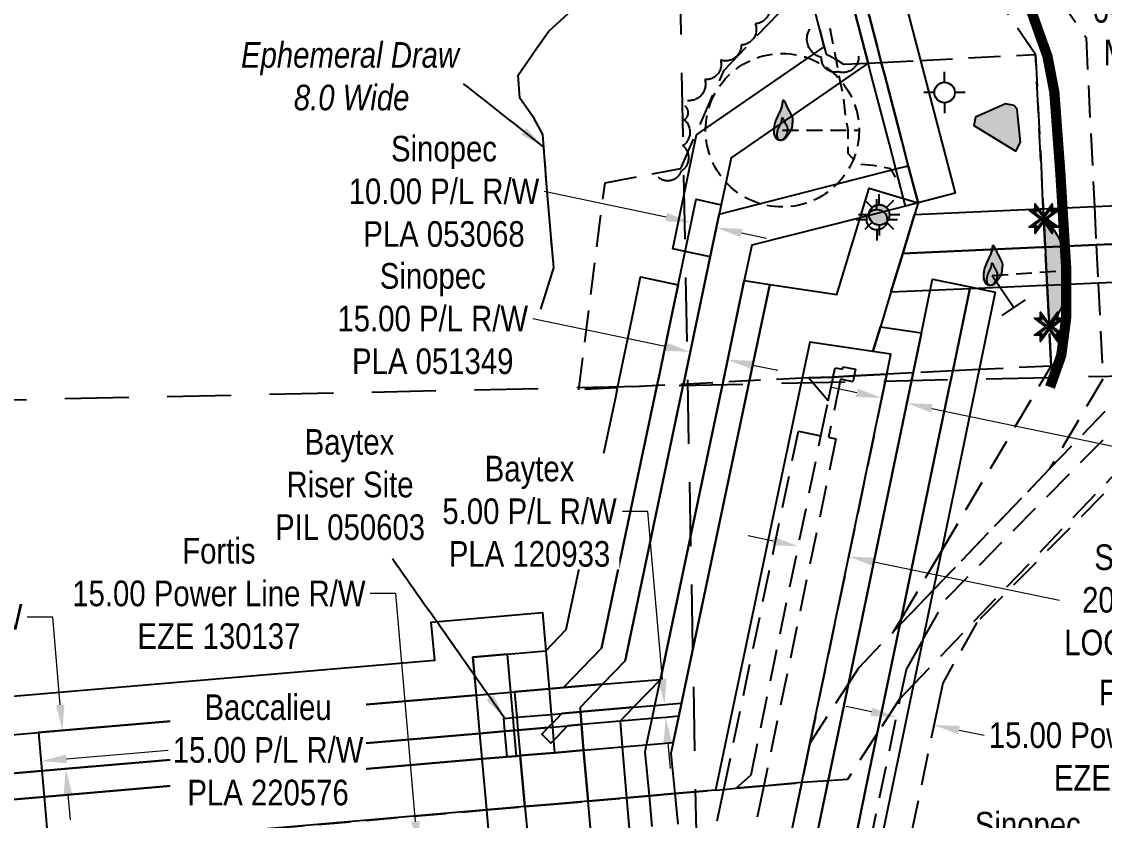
# Model space of a CAD drawing. Extents: x 594582 to 596765, y 5880778 to 5882591.
# Drawn here: x 594852.5 to 595275.6, y 5881910.1 to 5882222.2 of the extents above; entities that cross this region are included whole.
import ezdxf

# ---------------------------------------------------------------- set-up
doc = ezdxf.new("R2010")
doc.units = 0
doc.header["$LTSCALE"] = 5
doc.header["$PDSIZE"] = 5
for name, pattern in [('0', [1, 1, 0]), ('foc-ACCESSROAD', [3.75, 2.5, -1.25]), ('foc-FLOWLINE', [3.75, 2.5, -1.25]), ('foc-LSD', [8, 5, -3]), ('foc-TIELINE', [1.875, 1.25, -0.625]), ('foc-TOPO-ephemeral', [6.25, 3.125, -0.625, 0.625, -0.625, 0.625, -0.625]), ('UG_PIPE', [1.875, 1.25, -0.625])]:
    doc.linetypes.add(name, pattern=pattern)
doc.layers.get('Defpoints').update_dxf_attribs({"color": 9})
for name, color, linetype in [('AS-PIPE-UG', 44, 'UG_PIPE'), ('AS-ROADS', 254, 'Continuous'), ('AS-SYMBOL', 7, 'Continuous'), ('C-AR', 13, 'foc-ACCESSROAD'), ('C-RW', 13, 'Continuous'), ('C-WS', 13, 'foc-ACCESSROAD'), ('C-WS-S', 13, 'Continuous'), ('F-EZE', 190, 'foc-FLOWLINE'), ('F-RW', 190, 'Continuous'), ('F-WS-S', 190, 'Continuous'), ('L-MON', 1, 'Continuous'), ('L-SECTION-LSD', 7, 'foc-LSD'), ('P-BUFFER-PURPLE', 187, 'foc-TIELINE'), ('P-WORKAREA', 113, 'Continuous'), ('P-WORKAREA-H', 111, 'Continuous'), ('T-BUSH', 110, '0'), ('T-CREEK', 160, 'Continuous'), ('T-DRAW', 143, 'foc-TOPO-ephemeral'), ('T-TIE', 201, 'foc-TIELINE'), ('T-WATER', 160, 'Continuous'), ('T-WATER-H', 133, 'Continuous'), ('T-WATER-T', 170, 'Continuous')]:
    doc.layers.add(name, color=color, linetype=linetype)
for name, color, linetype, lineweight in [('C-AR-T', 13, 'Continuous', 9), ('C-RW-T', 13, 'Continuous', 9), ('F-AR-T', 190, 'Continuous', 9), ('F-EZE-T', 190, 'Continuous', 9), ('F-RW-T', 190, 'Continuous', 9)]:
    doc.layers.add(name, color=color, linetype=linetype, lineweight=lineweight)
doc.styles.add('80CG', font='ARIALN.TTF', dxfattribs={"height": 10})
doc.styles.add('80L', font='ARIALN.TTF', dxfattribs={"height": 10})
doc.styles.add('foc-LtypeFont', font='ARIALN.TTF', dxfattribs={"height": 7.35})
doc.linetypes.add('foc-TOPO-flowdirection-NOLINE', pattern='A,0,[">",foc-LtypeFont,S=0.3,R=0,X=0,Y=-0.945],-20,[">",foc-LtypeFont,S=0.3,R=0,X=0,Y=-0.945],0', length=20)
doc.dimstyles.new('Compass 5 000', dxfattribs={"dimscale": 5, "dimtxt": 9, "dimasz": 2, "dimexe": 0.2, "dimexo": 0.0625, "dimgap": 0.5, "dimtad": 0, "dimtih": 1, "dimtoh": 1, "dimzin": 0, "dimdsep": 46, "dimtxsty": '80CG', "dimcen": 0.1, "dimse1": 1, "dimse2": 1, "dimclrd": 256, "dimclrt": 256, "dimaunit": 1, "dimadec": 4, "dimazin": 0, "dimtfac": 0.06, "dimtofl": 0, "dimtmove": 0, "dimatfit": 1, "dimfxl": 0.2, "dimtolj": 1, "dimtzin": 0, "dimlwd": -1, "dimarcsym": 0})

# ---------------------------------------------------------------- blocks, each defined once
blk = doc.blocks.new('GABD')
for p, q in [((0, 0.808), (0, 1.616)), ((-0.808, 0), (-1.616, 0)), ((1.616, 0), (0.808, 0)), ((0, -0.808), (0, -1.616))]:
    blk.add_line(p, q)
blk.add_circle((0, 0), 0.8)
blk = doc.blocks.new('GAS')
h = blk.add_hatch(color=255)
h.dxf.hatch_style = 1
edge = h.paths.add_edge_path()
edge.add_arc((0, 0), 0.9, 0, 360)
for p, q in [((-0.571, 0.571), (-1.142, 1.142)), ((0, 0.808), (0, 1.616)), ((0.571, 0.571), (1.142, 1.142)), ((-0.808, 0), (-1.616, 0)), ((1.616, 0), (0.808, 0)), ((-0.571, -0.571), (-1.142, -1.142)), ((0, -0.808), (0, -1.616)), ((1.142, -1.142), (0.571, -0.571))]:
    blk.add_line(p, q)
blk.add_circle((0, 0), 0.8)
blk = doc.blocks.new('*D451')
at = {"layer": 'Defpoints', "color": 0, "transparency": 16777216}
for p in [(595209.05, 5881947.36), (595190.3, 5881930.86), (595204.98, 5881927.8)]:
    blk.add_point(p, dxfattribs=at)
at = {"layer": 'F-EZE-T', "transparency": 16777216}
for p, q in [((595184.58, 5881952.46), (595174.79, 5881954.49)), ((595218.84, 5881945.33), (595228.63, 5881943.29))]:
    blk.add_line(p, q, dxfattribs=at)
for points in [[(595184.92, 5881954.09), (595184.24, 5881950.82), (595194.37, 5881950.42)], [(595219.18, 5881946.96), (595218.5, 5881943.69), (595209.05, 5881947.36)]]:
    blk.add_solid(points, dxfattribs=at)
at = {"layer": 'F-EZE-T', "transparency": 16777216, "insert": (595287.77, 5881943.29), "char_height": 10, "attachment_point": 5, "style": '80CG'}
blk.add_mtext('\\A1;Fortis\\P15.00 Power Line R/W\\PEZE 060192', dxfattribs=at)
blk = doc.blocks.new('*D452')
at = {"layer": 'Defpoints', "color": 0, "transparency": 16777216}
for p in [(595007.35, 5881899.71), (594981.35, 5881897.46), (594982.65, 5881882.52)]:
    blk.add_point(p, dxfattribs=at)
at = {"layer": 'F-EZE-T', "transparency": 16777216}
for p, q in [((594998.76, 5881998.67), (594988.76, 5881998.67)), ((595006.48, 5881909.68), (594998.76, 5881998.67)), ((595009.51, 5881874.81), (595010.37, 5881864.85))]:
    blk.add_line(p, q, dxfattribs=at)
for points in [[(595008.14, 5881909.82), (595004.82, 5881909.53), (595007.35, 5881899.71)], [(595011.17, 5881874.96), (595007.85, 5881874.67), (595008.65, 5881884.78)]]:
    blk.add_solid(points, dxfattribs=at)
at = {"layer": 'F-EZE-T', "transparency": 16777216, "insert": (594929.62, 5881998.67), "char_height": 10, "attachment_point": 5, "style": '80CG'}
blk.add_mtext('\\A1;Fortis\\P15.00 Power Line R/W\\PEZE 130137', dxfattribs=at)
blk = doc.blocks.new('*D455')
at = {"layer": 'C-AR-T', "transparency": 16777216}
for p, q in [((595146.22, 5882019.19), (595136.43, 5882021.2)), ((595185.61, 5882011.08), (595258.11, 5881996.17))]:
    blk.add_line(p, q, dxfattribs=at)
for points in [[(595146.56, 5882020.82), (595145.89, 5882017.55), (595156.02, 5882017.17)], [(595185.95, 5882012.72), (595185.28, 5882009.45), (595175.82, 5882013.1)]]:
    blk.add_solid(points, dxfattribs=at)
at = {"layer": 'Defpoints', "color": 0, "transparency": 16777216}
for p in [(595162.13, 5882046.89), (595181.93, 5882042.81), (595156.02, 5882017.17)]:
    blk.add_point(p, dxfattribs=at)
at = {"layer": 'C-AR-T', "transparency": 16777216, "insert": (595292.41, 5881996.17), "char_height": 10, "attachment_point": 5, "style": '80CG'}
blk.add_mtext('\\A1;Sinopec\\P20.00 A/R\\PLOC 131813', dxfattribs=at)
blk = doc.blocks.new('*D456')
at = {"layer": 'Defpoints', "color": 0, "transparency": 16777216}
for p in [(594864.39, 5881872.21), (594879.7, 5881869.21), (594864.76, 5881867.91)]:
    blk.add_point(p, dxfattribs=at)
at = {"layer": 'F-AR-T', "transparency": 16777216}
for p, q in [((594889.29, 5881874.37), (594903.56, 5881875.61)), ((594854.43, 5881871.34), (594844.46, 5881870.47))]:
    blk.add_line(p, q, dxfattribs=at)
for points in [[(594854.28, 5881873), (594854.57, 5881869.68), (594864.39, 5881872.21)], [(594889.14, 5881876.03), (594889.43, 5881872.71), (594879.33, 5881873.51)]]:
    blk.add_solid(points, dxfattribs=at)
at = {"layer": 'F-AR-T', "transparency": 16777216, "insert": (594937.85, 5881875.61), "char_height": 10, "attachment_point": 5, "style": '80CG', "bg_fill": 3, "box_fill_scale": 1.1, "bg_fill_color": 256, "bg_fill_true_color": 13158600, "bg_fill_transparency": 0}
blk.add_mtext('\\A1;Baccalieu\\P15.00 A/R\\PLOC 221360', dxfattribs=at)
blk = doc.blocks.new('*D459')
at = {"layer": 'C-RW-T', "transparency": 16777216}
for p, q in [((595167.47, 5881899.78), (595157.68, 5881901.82)), ((595196.84, 5881893.67), (595206.63, 5881891.63))]:
    blk.add_line(p, q, dxfattribs=at)
for points in [[(595167.81, 5881901.42), (595167.13, 5881898.15), (595177.26, 5881897.75)], [(595197.18, 5881895.3), (595196.5, 5881892.04), (595187.05, 5881895.71)]]:
    blk.add_solid(points, dxfattribs=at)
at = {"layer": 'Defpoints', "color": 0, "transparency": 16777216}
for p in [(595177.59, 5881899.33), (595187.05, 5881895.71), (595187.38, 5881897.29)]:
    blk.add_point(p, dxfattribs=at)
at = {"layer": 'C-RW-T', "transparency": 16777216, "insert": (595245.72, 5881891.63), "char_height": 10, "attachment_point": 5, "style": '80CG'}
blk.add_mtext('\\A1;Sinopec\\P10.00 P/L R/W\\PPLA 042162', dxfattribs=at)
blk = doc.blocks.new('*D462')
at = {"layer": 'C-RW-T', "transparency": 16777216}
for p, q in [((595104.02, 5882095.19), (595052.28, 5882106.08)), ((595138.21, 5882087.99), (595148, 5882085.93))]:
    blk.add_line(p, q, dxfattribs=at)
for points in [[(595104.36, 5882096.82), (595103.67, 5882093.56), (595113.8, 5882093.13)], [(595138.55, 5882089.62), (595137.87, 5882086.36), (595128.43, 5882090.05)]]:
    blk.add_solid(points, dxfattribs=at)
at = {"layer": 'Defpoints', "color": 0, "transparency": 16777216}
for p in [(595119.52, 5882120.26), (595134.14, 5882117.18), (595113.8, 5882093.13)]:
    blk.add_point(p, dxfattribs=at)
at = {"layer": 'C-RW-T', "transparency": 16777216, "insert": (595013.19, 5882106.08), "char_height": 10, "attachment_point": 5, "style": '80CG'}
blk.add_mtext('\\A1;Sinopec\\P15.00 P/L R/W\\PPLA 051349', dxfattribs=at)
blk = doc.blocks.new('*D465')
at = {"layer": 'C-RW-T', "transparency": 16777216}
for p, q in [((595104.44, 5882145.77), (595056.67, 5882155.81)), ((595133.8, 5882139.59), (595143.59, 5882137.54))]:
    blk.add_line(p, q, dxfattribs=at)
for points in [[(595104.78, 5882147.4), (595104.09, 5882144.14), (595114.22, 5882143.71)], [(595134.14, 5882141.22), (595133.46, 5882137.96), (595124.01, 5882141.65)]]:
    blk.add_solid(points, dxfattribs=at)
at = {"layer": 'Defpoints', "color": 0, "transparency": 16777216}
for p in [(595114.22, 5882143.71), (595114.22, 5882143.69), (595124.01, 5882141.63)]:
    blk.add_point(p, dxfattribs=at)
at = {"layer": 'C-RW-T', "transparency": 16777216, "insert": (595017.58, 5882155.81), "char_height": 10, "attachment_point": 5, "style": '80CG'}
blk.add_mtext('\\A1;Sinopec\\P10.00 P/L R/W\\PPLA 053068', dxfattribs=at)
blk = doc.blocks.new('*D468')
at = {"layer": 'C-RW-T', "transparency": 16777216}
for p, q in [((594864.71, 5881989.5), (594854.71, 5881989.5)), ((594867.63, 5881955.19), (594864.71, 5881989.5)), ((594870.62, 5881920.22), (594871.47, 5881910.26))]:
    blk.add_line(p, q, dxfattribs=at)
for points in [[(594869.29, 5881955.33), (594865.97, 5881955.05), (594868.48, 5881945.22)], [(594872.28, 5881920.36), (594868.96, 5881920.08), (594869.77, 5881930.19)]]:
    blk.add_solid(points, dxfattribs=at)
at = {"layer": 'Defpoints', "color": 0, "transparency": 16777216}
for p in [(594868.48, 5881945.22), (594879.57, 5881946.17), (594880.86, 5881931.13)]:
    blk.add_point(p, dxfattribs=at)
at = {"layer": 'C-RW-T', "transparency": 16777216, "insert": (594815.62, 5881989.5), "char_height": 10, "attachment_point": 5, "style": '80CG'}
blk.add_mtext('\\A1;Sinopec\\P15.00 P/L R/W\\PPLA 120812', dxfattribs=at)
blk = doc.blocks.new('*D469')
at = {"layer": 'Defpoints', "color": 0, "transparency": 16777216}
for p in [(595083.34, 5881953.53), (595103.78, 5881955.28), (595083.77, 5881948.54)]:
    blk.add_point(p, dxfattribs=at)
at = {"layer": 'F-RW-T', "transparency": 16777216}
for p, q in [((595097.29, 5882030.79), (595087.29, 5882030.79)), ((595102.92, 5881965.24), (595097.29, 5882030.79)), ((595105.06, 5881940.34), (595105.91, 5881930.37))]:
    blk.add_line(p, q, dxfattribs=at)
for points in [[(595104.58, 5881965.39), (595101.26, 5881965.1), (595103.78, 5881955.28)], [(595106.72, 5881940.48), (595103.4, 5881940.19), (595104.2, 5881950.3)]]:
    blk.add_solid(points, dxfattribs=at)
at = {"layer": 'F-RW-T', "transparency": 16777216, "insert": (595051.01, 5882030.79), "char_height": 10, "attachment_point": 5, "style": '80CG', "bg_fill": 3, "box_fill_scale": 1.1, "bg_fill_color": 256, "bg_fill_true_color": 13158600, "bg_fill_transparency": 0}
blk.add_mtext('\\A1;Baytex\\P5.00 P/L R/W\\PPLA 120933', dxfattribs=at)
blk = doc.blocks.new('*D475')
at = {"layer": 'Defpoints', "color": 0, "transparency": 16777216}
for p in [(594845.16, 5881931.92), (594848.63, 5881891.9), (594863.57, 5881893.2)]:
    blk.add_point(p, dxfattribs=at)
at = {"layer": 'F-RW-T', "transparency": 16777216}
for p, q in [((594870.06, 5881934.08), (594909.75, 5881937.53)), ((594835.19, 5881931.05), (594825.23, 5881930.19))]:
    blk.add_line(p, q, dxfattribs=at)
for points in [[(594835.05, 5881932.71), (594835.34, 5881929.39), (594845.16, 5881931.92)], [(594869.91, 5881935.74), (594870.2, 5881932.42), (594860.09, 5881933.22)]]:
    blk.add_solid(points, dxfattribs=at)
at = {"layer": 'F-RW-T', "transparency": 16777216, "insert": (594948.84, 5881937.53), "char_height": 10, "attachment_point": 5, "style": '80CG', "bg_fill": 3, "box_fill_scale": 1.1, "bg_fill_color": 256, "bg_fill_true_color": 13158600, "bg_fill_transparency": 0}
blk.add_mtext('\\A1;Baccalieu\\P15.00 P/L R/W\\PPLA 220576', dxfattribs=at)
blk = doc.blocks.new('*D477')
at = {"layer": 'Defpoints', "color": 0, "transparency": 16777216}
for p in [(595198.44, 5882073.1), (595183.16, 5882048.73), (595192.94, 5882046.7)]:
    blk.add_point(p, dxfattribs=at)
at = {"layer": 'F-RW-T', "transparency": 16777216}
for p, q in [((595178.87, 5882077.17), (595169.08, 5882079.21)), ((595208.23, 5882071.06), (595308.03, 5882050.28))]:
    blk.add_line(p, q, dxfattribs=at)
for points in [[(595179.21, 5882078.8), (595178.53, 5882075.54), (595188.66, 5882075.13)], [(595208.57, 5882072.69), (595207.89, 5882069.43), (595198.44, 5882073.1)]]:
    blk.add_solid(points, dxfattribs=at)
at = {"layer": 'F-RW-T', "transparency": 16777216, "insert": (595347.12, 5882050.28), "char_height": 10, "attachment_point": 5, "style": '80CG'}
blk.add_mtext('\\A1;Obsidian\\P10.00 P/L R/W\\PPlan 972 1479\\PPLA 960977', dxfattribs=at)
blk = doc.blocks.new('*U481')
at = {"color": 72}
blk.add_line((-0.912, -0.616), (0.912, 0.616), dxfattribs=at)
at = {"layer": 'AS-SYMBOL', "color": 72, "flags": 128}
blk.add_lwpolyline([(-1.696, 2.511), (0, 0)], dxfattribs=at)
blk = doc.blocks.new('FLARE')
h = blk.add_hatch(color=255)
h.dxf.hatch_style = 1
h.paths.add_polyline_path([(0.163, 2.409, 0.114147), (0.125, 2.434), (0.109, 2.439, 0.261551), (0.012, 2.423), (0, 2.413, 0.131268), (-0.031, 2.371), (-0.04, 2.346, 0.041497), (-0.045, 2.33), (-0.053, 2.292, 0.015174), (-0.054, 2.286), (-0.061, 2.237, 0.004376), (-0.061, 2.236), (-0.068, 2.178), (-0.077, 2.114), (-0.087, 2.047), (-0.101, 1.977), (-0.118, 1.906), (-0.14, 1.833), (-0.165, 1.759), (-0.193, 1.684), (-0.223, 1.609), (-0.256, 1.534), (-0.289, 1.46), (-0.324, 1.388), (-0.358, 1.317), (-0.393, 1.247, 0.000505), (-0.393, 1.247), (-0.428, 1.176, 0.002398), (-0.428, 1.175), (-0.463, 1.104, 0.004177), (-0.464, 1.102), (-0.497, 1.029, 0.005735), (-0.498, 1.027), (-0.531, 0.951, 0.006994), (-0.532, 0.948), (-0.564, 0.869, 0.00791), (-0.565, 0.866), (-0.596, 0.781, 0.008323), (-0.597, 0.778), (-0.627, 0.688, 0.008095), (-0.628, 0.684), (-0.656, 0.59, 0.008067), (-0.656, 0.587), (-0.682, 0.489, 0.008387), (-0.682, 0.486), (-0.704, 0.386, 0.009056), (-0.705, 0.383), (-0.723, 0.283, 0.010123), (-0.724, 0.279), (-0.738, 0.181, 0.011689), (-0.739, 0.176), (-0.748, 0.081, 0.013925), (-0.748, 0.075), (-0.752, -0.017, 0.016488), (-0.752, -0.023), (-0.749, -0.11, 0.017255), (-0.749, -0.117), (-0.741, -0.198, 0.01735), (-0.74, -0.205), (-0.728, -0.28, 0.017311), (-0.726, -0.287), (-0.71, -0.357, 0.01715), (-0.708, -0.364), (-0.687, -0.429, 0.016886), (-0.685, -0.435), (-0.662, -0.495, 0.016546), (-0.659, -0.501), (-0.634, -0.556, 0.016164), (-0.631, -0.562), (-0.604, -0.611, 0.016329), (-0.6, -0.617), (-0.572, -0.661, 0.018828), (-0.568, -0.667), (-0.538, -0.707, 0.022087), (-0.533, -0.714), (-0.502, -0.748, 0.025345), (-0.495, -0.755), (-0.463, -0.785, 0.028234), (-0.454, -0.792), (-0.42, -0.817, 0.030298), (-0.409, -0.823), (-0.373, -0.843, 0.031129), (-0.362, -0.848), (-0.324, -0.864, 0.030544), (-0.312, -0.867), (-0.272, -0.878, 0.028465), (-0.26, -0.88), (-0.217, -0.887, 0.025311), (-0.207, -0.888), (-0.162, -0.89, 0.02283), (-0.153, -0.89), (-0.107, -0.887, 0.021226), (-0.099, -0.887), (-0.052, -0.88, 0.020401), (-0.044, -0.879), (0.002, -0.869, 0.020299), (0.01, -0.867), (0.055, -0.853, 0.020911), (0.063, -0.85), (0.106, -0.833, 0.022277), (0.114, -0.83), (0.154, -0.809, 0.023712), (0.163, -0.804), (0.2, -0.781, 0.022408), (0.207, -0.776), (0.242, -0.749, 0.01993), (0.248, -0.744), (0.28, -0.716, 0.017146), (0.285, -0.711), (0.314, -0.68, 0.014211), (0.318, -0.676), (0.345, -0.645, 0.011221), (0.348, -0.641), (0.374, -0.609, 0.008212), (0.376, -0.606), (0.4, -0.573, 0.005172), (0.402, -0.571), (0.425, -0.538, 0.002523), (0.425, -0.537), (0.448, -0.505, 0.001671), (0.448, -0.504), (0.47, -0.472, 0.001229), (0.471, -0.472), (0.492, -0.439, 0.00075), (0.493, -0.439), (0.514, -0.406, 0.00026), (0.515, -0.406), (0.537, -0.373), (0.56, -0.339), (0.583, -0.304), (0.608, -0.267), (0.634, -0.229, 0.001311), (0.634, -0.228), (0.661, -0.188, 0.003726), (0.662, -0.187), (0.689, -0.145, 0.006065), (0.691, -0.143), (0.717, -0.101, 0.008452), (0.719, -0.098), (0.744, -0.054, 0.010991), (0.746, -0.05), (0.77, -0.005, 0.013767), (0.772, 0), (0.793, 0.046, 0.016839), (0.795, 0.053), (0.813, 0.099, 0.019104), (0.815, 0.107), (0.829, 0.154, 0.016987), (0.83, 0.161), (0.841, 0.209, 0.013636), (0.842, 0.214), (0.849, 0.263, 0.010244), (0.85, 0.267), (0.855, 0.315, 0.006846), (0.856, 0.317), (0.86, 0.365, 0.003419), (0.86, 0.367), (0.863, 0.414), (0.867, 0.46), (0.871, 0.503), (0.876, 0.545), (0.881, 0.586), (0.887, 0.628, 0.001278), (0.887, 0.629), (0.893, 0.67, 0.004735), (0.893, 0.672), (0.898, 0.712, 0.008354), (0.899, 0.715), (0.902, 0.755, 0.012059), (0.902, 0.76), (0.904, 0.8, 0.015712), (0.904, 0.806), (0.903, 0.846, 0.018457), (0.903, 0.853), (0.899, 0.893, 0.018102), (0.898, 0.9), (0.891, 0.94, 0.016533), (0.89, 0.946), (0.88, 0.987, 0.014576), (0.878, 0.992), (0.866, 1.034, 0.012435), (0.864, 1.038), (0.849, 1.081, 0.010283), (0.847, 1.085), (0.829, 1.13, 0.00824), (0.828, 1.133), (0.807, 1.18, 0.00638), (0.806, 1.182), (0.782, 1.232, 0.004735), (0.781, 1.234), (0.755, 1.286, 0.003388), (0.755, 1.287), (0.727, 1.341, 0.002345), (0.726, 1.342), (0.697, 1.398, 0.001492), (0.696, 1.399), (0.666, 1.455, 0.000746), (0.666, 1.456), (0.635, 1.513), (0.604, 1.569), (0.575, 1.625), (0.546, 1.678), (0.52, 1.729), (0.495, 1.779), (0.471, 1.827), (0.448, 1.875), (0.425, 1.923), (0.401, 1.973), (0.377, 2.023), (0.353, 2.076, 0.000332), (0.353, 2.076), (0.327, 2.132, 0.001849), (0.326, 2.132), (0.3, 2.188, 0.0038), (0.299, 2.189), (0.273, 2.242, 0.006473), (0.272, 2.244), (0.246, 2.293, 0.010865), (0.244, 2.297), (0.22, 2.338, 0.019524), (0.215, 2.345), (0.193, 2.377, 0.041077), (0.183, 2.389)])
at = {"color": 48, "flags": 128}
for points in [[(0.109, -0.72), (0.069, -0.74), (0.026, -0.758), (-0.019, -0.771), (-0.065, -0.781), (-0.112, -0.788), (-0.158, -0.79), (-0.203, -0.788), (-0.246, -0.782), (-0.287, -0.771), (-0.325, -0.755), (-0.361, -0.735), (-0.395, -0.711), (-0.428, -0.681), (-0.458, -0.647), (-0.488, -0.608), (-0.516, -0.563), (-0.543, -0.514), (-0.569, -0.459), (-0.592, -0.399), (-0.612, -0.334), (-0.629, -0.264), (-0.642, -0.188), (-0.649, -0.107), (-0.652, -0.021), (-0.648, 0.071), (-0.639, 0.167), (-0.625, 0.265), (-0.607, 0.365), (-0.585, 0.464), (-0.56, 0.562), (-0.532, 0.656), (-0.502, 0.747), (-0.472, 0.831), (-0.439, 0.911), (-0.406, 0.987), (-0.373, 1.06), (-0.338, 1.132), (-0.304, 1.202), (-0.269, 1.273), (-0.233, 1.345), (-0.198, 1.418), (-0.164, 1.494), (-0.131, 1.57), (-0.1, 1.648), (-0.071, 1.725), (-0.045, 1.803), (-0.022, 1.88), (-0.003, 1.955), (0.011, 2.029), (0.022, 2.1), (0.031, 2.165), (0.038, 2.223), (0.045, 2.272), (0.053, 2.31), (0.063, 2.335), (0.075, 2.345), (0.091, 2.339), (0.111, 2.319), (0.133, 2.287), (0.158, 2.246), (0.183, 2.197), (0.21, 2.144), (0.236, 2.089), (0.262, 2.034), (0.287, 1.981), (0.311, 1.93), (0.334, 1.88), (0.358, 1.832), (0.381, 1.783), (0.406, 1.734), (0.431, 1.684), (0.458, 1.632), (0.486, 1.578), (0.516, 1.522), (0.547, 1.465), (0.578, 1.408), (0.608, 1.351), (0.638, 1.295), (0.666, 1.241), (0.692, 1.189), (0.715, 1.139), (0.736, 1.092), (0.755, 1.048), (0.77, 1.005), (0.783, 0.963), (0.792, 0.923), (0.799, 0.883), (0.803, 0.843), (0.804, 0.804), (0.803, 0.764), (0.799, 0.724), (0.794, 0.684), (0.788, 0.642), (0.782, 0.6), (0.776, 0.557), (0.771, 0.513), (0.767, 0.468), (0.764, 0.421), (0.76, 0.374), (0.756, 0.326), (0.75, 0.278), (0.743, 0.23), (0.733, 0.182), (0.719, 0.134), (0.702, 0.087), (0.681, 0.041), (0.658, -0.004), (0.632, -0.048), (0.606, -0.091), (0.579, -0.132), (0.552, -0.172), (0.525, -0.211), (0.5, -0.248), (0.477, -0.283), (0.454, -0.317), (0.431, -0.351), (0.409, -0.383), (0.388, -0.416), (0.366, -0.448), (0.343, -0.481), (0.32, -0.514), (0.296, -0.547), (0.27, -0.579), (0.242, -0.611), (0.213, -0.641), (0.181, -0.67), (0.147, -0.696)], [(0.018, -0.749), (-0.005, -0.76), (-0.029, -0.77), (-0.054, -0.778), (-0.08, -0.783), (-0.106, -0.787), (-0.132, -0.788), (-0.157, -0.787), (-0.181, -0.783), (-0.204, -0.777), (-0.225, -0.769), (-0.246, -0.758), (-0.265, -0.744), (-0.283, -0.727), (-0.3, -0.708), (-0.317, -0.686), (-0.332, -0.661), (-0.348, -0.633), (-0.362, -0.603), (-0.375, -0.569), (-0.386, -0.533), (-0.396, -0.493), (-0.403, -0.451), (-0.407, -0.406), (-0.408, -0.357), (-0.406, -0.306), (-0.401, -0.252), (-0.394, -0.197), (-0.383, -0.142), (-0.371, -0.086), (-0.357, -0.031), (-0.341, 0.022), (-0.325, 0.072), (-0.308, 0.12), (-0.29, 0.165), (-0.271, 0.207), (-0.252, 0.248), (-0.233, 0.288), (-0.213, 0.328), (-0.194, 0.367), (-0.174, 0.407), (-0.155, 0.449), (-0.135, 0.491), (-0.117, 0.534), (-0.099, 0.577), (-0.083, 0.62), (-0.068, 0.664), (-0.056, 0.707), (-0.045, 0.749), (-0.037, 0.791), (-0.031, 0.83), (-0.026, 0.867), (-0.022, 0.899), (-0.018, 0.927), (-0.014, 0.948), (-0.008, 0.962), (-0.001, 0.968), (0.008, 0.964), (0.019, 0.953), (0.031, 0.935), (0.045, 0.912), (0.059, 0.885), (0.074, 0.855), (0.089, 0.824), (0.103, 0.793), (0.117, 0.764), (0.131, 0.735), (0.144, 0.707), (0.157, 0.68), (0.17, 0.653), (0.184, 0.625), (0.198, 0.597), (0.213, 0.568), (0.229, 0.538), (0.246, 0.507), (0.263, 0.475), (0.28, 0.443), (0.297, 0.411), (0.314, 0.38), (0.329, 0.349), (0.344, 0.32), (0.357, 0.292), (0.369, 0.266), (0.379, 0.241), (0.388, 0.217), (0.395, 0.194), (0.4, 0.171), (0.404, 0.149), (0.406, 0.126), (0.407, 0.104), (0.406, 0.082), (0.404, 0.06), (0.401, 0.037), (0.398, 0.014), (0.395, -0.009), (0.391, -0.034), (0.388, -0.058), (0.386, -0.084), (0.384, -0.11), (0.382, -0.136), (0.38, -0.163), (0.377, -0.19), (0.373, -0.217), (0.367, -0.244), (0.359, -0.271), (0.349, -0.297), (0.338, -0.323), (0.325, -0.348), (0.311, -0.373), (0.296, -0.397), (0.281, -0.42), (0.265, -0.442), (0.251, -0.464), (0.237, -0.484), (0.223, -0.504), (0.211, -0.523), (0.198, -0.542), (0.186, -0.56), (0.174, -0.579), (0.161, -0.597), (0.149, -0.615), (0.136, -0.633), (0.122, -0.652), (0.108, -0.67), (0.092, -0.688), (0.076, -0.705), (0.058, -0.721), (0.039, -0.736)]]:
    blk.add_lwpolyline(points, close=True, dxfattribs=at)
blk = doc.blocks.new('TEMP')
h = blk.add_hatch(color=255)
h.dxf.hatch_style = 1
h.paths.add_polyline_path([(0, 0.251), (-0.666, 1.152), (-0.666, 0.666), (-1.152, 0.666), (-0.251, 0), (-1.152, -0.666), (-0.666, -0.666), (-0.666, -1.152), (0, -0.251), (0.666, -1.152), (0.666, -0.666), (1.152, -0.666), (0.251, 0), (1.152, 0.666), (0.666, 0.666), (0.666, 1.152)])
h.paths.add_polyline_path([(0.566, 0.849), (0.566, 0.566), (0.849, 0.566), (0.083, 0), (0.849, -0.566), (0.566, -0.566), (0.566, -0.849), (0, -0.083), (-0.566, -0.849), (-0.566, -0.566), (-0.849, -0.566), (-0.083, 0), (-0.849, 0.566), (-0.566, 0.566), (-0.566, 0.849), (0, 0.083)], flags=16)
h = blk.add_hatch(color=1)
h.dxf.hatch_style = 1
h.paths.add_polyline_path([(0, 0.083), (-0.566, 0.849), (-0.566, 0.566), (-0.849, 0.566), (-0.083, 0), (-0.849, -0.566), (-0.566, -0.566), (-0.566, -0.849), (0, -0.083), (0.566, -0.849), (0.566, -0.566), (0.849, -0.566), (0.083, 0), (0.849, 0.566), (0.566, 0.566), (0.566, 0.849)])
at = {"color": 1}
for p, q in [((-0.083, 0), (0.083, 0)), ((0, 0.083), (0, -0.083))]:
    blk.add_line(p, q, dxfattribs=at)
at = {"color": 255, "flags": 128}
blk.add_lwpolyline([(-0.251, 0), (-1.152, 0.666), (-0.666, 0.666), (-0.666, 1.152), (0, 0.251), (0.666, 1.152), (0.666, 0.666), (1.152, 0.666), (0.251, 0), (1.152, -0.666), (0.666, -0.666), (0.666, -1.152), (0, -0.251), (-0.666, -1.152), (-0.666, -0.666), (-1.152, -0.666)], close=True, dxfattribs=at)
at = {"color": 1, "flags": 128}
blk.add_lwpolyline([(-0.083, 0), (-0.849, 0.566), (-0.566, 0.566), (-0.566, 0.849), (0, 0.083), (0.566, 0.849), (0.566, 0.566), (0.849, 0.566), (0.083, 0), (0.849, -0.566), (0.566, -0.566), (0.566, -0.849), (0, -0.083), (-0.566, -0.849), (-0.566, -0.566), (-0.849, -0.566)], close=True, dxfattribs=at)

msp = doc.modelspace()

# ---------------------------------------------------------------- hatches: boundary and pattern name
at = {"layer": 'P-WORKAREA-H'}
h = msp.add_hatch(color=256, dxfattribs=at)
h.dxf.hatch_style = 1
edge = h.paths.add_edge_path()
edge.add_line((595251.953, 5882145.174), (595254.053, 5882102.947))
edge.add_arc((595231.761, 5882123.004), 29.987, 318.01956, 407.67329)
at = {"layer": 'T-WATER-H'}
h = msp.add_hatch(color=256, dxfattribs=at)
h.dxf.hatch_style = 1
h.paths.add_polyline_path([(595240.371, 5882189.379), (595237.007, 5882190.031), (595225.294, 5882184.83), (595224.6, 5882181.592), (595241.021, 5882171.542), (595242.889, 5882175.05), (595241.609, 5882187.821)])

# ---------------------------------------------------------------- linework, layer by layer
at = {"layer": 'AS-PIPE-UG', "flags": 128}
msp.add_lwpolyline([(595194.002, 5882161.422), (595192.188, 5882164.721), (595185.301, 5882165.985), (595179.416, 5882166.376), (595175.526, 5882170.718), (595175.483, 5882179.898), (595174.621, 5882184.892), (595173.747, 5882192.783), (595172.414, 5882198.959), (595170.494, 5882209.475), (595168.363, 5882220.06)], dxfattribs=at)
at = {"layer": 'AS-ROADS', "const_width": 3.998, "flags": 128}
msp.add_lwpolyline([(595237.916, 5882240.663), (595247.318, 5882225.687), (595253.423, 5882208.525), (595256.091, 5882194.603), (595258.465, 5882162.556), (595260.733, 5882125.531), (595260.729, 5882106.59), (595258.797, 5882091.783), (595254.401, 5882079.388)], dxfattribs=at)
at = {"layer": 'C-AR'}
for points in [[(595610.906, 5882351.593), (595571.009, 5882325.079), (595549.943, 5882311.083), (595512.188, 5882286.002), (595505.177, 5882281.343), (595201.098, 5881963.154), (595195.884, 5881957.699), (595195.466, 5881957.261), (595186.895, 5881944.026), (595175.266, 5881926.072), (595167.662, 5881925.443), (595157.352, 5881924.797), (595160.551, 5881940.161), (595175.598, 5881963.394), (595179.686, 5881969.706), (595193.384, 5881983.976), (595195.72, 5881986.41), (595208.772, 5882000.006), (595254.248, 5882047.382), (595326.098, 5882122.236), (595492.206, 5882296.73), (595511.729, 5882309.712), (595610.449, 5882375.257)], [(595193.596, 5882325.035), (595268.458, 5882215.948), (595271.743, 5882149.894), (595272.487, 5882134.924), (595273.232, 5882119.935), (595275.092, 5882082.528), (595254.248, 5882047.382), (595208.772, 5882000.006), (595195.72, 5881986.41), (595193.384, 5881983.976), (595196.203, 5881988.729), (595211.952, 5882015.281), (595254.818, 5882087.551), (595253.251, 5882119.066), (595252.506, 5882134.054), (595251.762, 5882149.024), (595248.763, 5882209.334), (595176.019, 5882315.351)], [(594875.071, 5881900.346), (595034.228, 5881914.134), (595049.172, 5881915.429), (595058.936, 5881916.274), (595073.876, 5881917.569), (595088.893, 5881918.87), (595097.826, 5881919.644), (595107.789, 5881920.508), (595123.674, 5881921.885), (595126.933, 5881922.167), (595131.752, 5881922.584), (595142.529, 5881923.517), (595157.352, 5881924.797), (595153.063, 5881904.204)]]:
    msp.add_lwpolyline(points, dxfattribs=at)
msp.add_lwpolyline([(595142.529, 5881923.517), (595131.752, 5881922.584), (595137.632, 5881927.808), (595164.902, 5882060.361), (595167.759, 5882074.04), (595160.043, 5882083.055), (595169.668, 5882083.308), (595177.872, 5882083.728), (595190.604, 5882084.457), (595189.464, 5882078.984), (595160.551, 5881940.161), (595157.352, 5881924.797), (595142.529, 5881923.517)], close=True, dxfattribs=at)
at = {"layer": 'C-RW'}
for points in [[(594899.422, 5882577.744), (594921.603, 5882537.689), (594964.52, 5882485.729), (594971.352, 5882479.293), (595011.194, 5882441.801), (595126.221, 5882363.003), (595152.728, 5882323.248), (595183.357, 5882205.981), (595129.739, 5882168.954), (595125.882, 5882150.555), (595125.138, 5882147.01), (595121.632, 5882130.303), (595111.84, 5882132.383), (595106.955, 5882133.421), (595116.283, 5882177.904), (595166.198, 5882212.315), (595159.709, 5882237.154), (595138.845, 5882317.018), (595115.345, 5882352.262), (595001.754, 5882430.076), (594953.55, 5882475.446), (594950.732, 5882478.851), (594909.148, 5882529.203), (594882.469, 5882577.38)], [(594916.359, 5882578.108), (594934.047, 5882546.165), (594975.906, 5882495.487), (594992.667, 5882479.75), (595020.626, 5882453.516), (595137.09, 5882373.735), (595175.116, 5882316.704), (595203.783, 5882207.034), (595217.331, 5882155.115), (595202.811, 5882151.323), (595199.017, 5882165.843), (595196.466, 5882175.607), (595189.793, 5882201.151), (595188.473, 5882206.212), (595186.798, 5882212.616), (595157.353, 5882325.325), (595129.845, 5882366.58), (595014.338, 5882445.705), (594978.483, 5882479.445), (594968.175, 5882489.154), (594925.752, 5882540.515), (594905.07, 5882577.865)], [(595610.242, 5882385.931), (595511.522, 5882320.384), (595486.426, 5882303.72), (595328.046, 5882137.343), (595272.487, 5882134.924), (595252.506, 5882134.054), (595251.231, 5882133.999), (595196.84, 5882131.609), (595201.449, 5882146.825), (595250.485, 5882148.968), (595251.762, 5882149.024), (595271.743, 5882149.894), (595321.357, 5882152.054), (595476.731, 5882315.275), (595511.178, 5882338.144), (595609.899, 5882403.692)], [(595610.449, 5882375.257), (595511.729, 5882309.712), (595492.206, 5882296.73), (595326.098, 5882122.236), (595325.423, 5882122.206), (595273.232, 5882119.935), (595253.251, 5882119.066), (595251.979, 5882119.01), (595226.195, 5882117.888), (595223.041, 5882117.75), (595207.6, 5882117.078), (595192.239, 5882116.409), (595196.84, 5882131.609), (595251.231, 5882133.999), (595252.506, 5882134.054), (595272.487, 5882134.924), (595328.046, 5882137.343), (595486.426, 5882303.72), (595511.522, 5882320.384), (595610.242, 5882385.931)], [(595157.353, 5882325.325), (595186.798, 5882212.616), (595188.476, 5882206.207), (595189.793, 5882201.151), (595196.467, 5882175.607), (595199.017, 5882165.843), (595202.811, 5882151.323), (595197.967, 5882150.089), (595197.2, 5882153.021), (595194.173, 5882164.609), (595191.623, 5882174.367), (595184.644, 5882200.886), (595183.355, 5882205.942), (595152.728, 5882323.248)], [(595074.911, 5881905.578), (595073.876, 5881917.569), (595072.157, 5881937.487), (595071.295, 5881947.474), (595070.983, 5881952.466), (595070.872, 5881954.242), (595079.527, 5881963.243), (595088.351, 5881972.419), (595109.658, 5882073.485), (595111.084, 5882080.179), (595111.416, 5882081.752), (595121.629, 5882130.306), (595125.138, 5882147.01), (595129.673, 5882148.166), (595194.173, 5882164.609), (595199.017, 5882165.843), (595202.811, 5882151.323), (595197.967, 5882150.089), (595180.181, 5882145.56), (595137.848, 5882134.78), (595134.938, 5882121.001), (595131.775, 5882105.986), (595126.49, 5882080.87), (595121.711, 5882058.155), (595102.167, 5881965.163), (595091.69, 5881954.243), (595086.42, 5881948.772), (595087.164, 5881938.787), (595088.893, 5881918.87), (595089.957, 5881906.885)], [(595035.367, 5881902.161), (595034.278, 5881914.145), (595032.482, 5881934.053), (595031.572, 5881944.068), (595030.22, 5881959.021), (595028.882, 5881973.778), (595042.405, 5881974.968), (595057.34, 5881976.283), (595065.301, 5881984.59), (595084.861, 5882076.073), (595085.394, 5882079.03), (595091.57, 5882108.922), (595094.328, 5882122.425), (595109.083, 5882119.274), (595106.254, 5882105.819), (595101.602, 5882083.801), (595100.748, 5882079.722), (595079.099, 5881977.298), (595064.34, 5881961.94), (595058.629, 5881961.45), (595045.134, 5881960.292), (595046.034, 5881950.327), (595046.457, 5881945.345), (595047.392, 5881935.343), (595049.185, 5881915.432), (595050.278, 5881903.446)], [(595163.427, 5881904.941), (595167.662, 5881925.443), (595175.598, 5881963.394), (595200.905, 5882084.937), (595204.156, 5882100.54), (595207.6, 5882117.078), (595208.533, 5882121.557), (595223.199, 5882118.51), (595223.041, 5882117.75), (595216.356, 5882085.642), (595215.267, 5882080.335), (595209.969, 5882054.838), (595196.203, 5881988.729), (595195.72, 5881986.41), (595186.895, 5881944.026), (595183.259, 5881926.563), (595178.987, 5881906.047)], [(595178.987, 5881906.047), (595183.259, 5881926.563), (595186.895, 5881944.026), (595195.72, 5881986.41), (595196.203, 5881988.729), (595209.969, 5882054.838), (595215.267, 5882080.335), (595216.356, 5882085.642), (595223.041, 5882117.75), (595223.199, 5882118.51), (595226.195, 5882117.888), (595232.994, 5882116.475), (595226.688, 5882086.194), (595219.765, 5882052.801), (595211.952, 5882015.281), (595208.772, 5882000.006), (595204.724, 5881980.569), (595201.098, 5881963.154), (595180.594, 5881864.688)], [(594844.183, 5881943.131), (594856.211, 5881944.177), (594859.119, 5881944.424), (594871.151, 5881945.452), (595030.212, 5881959.018), (595043.69, 5881960.168), (595045.123, 5881960.291), (595058.629, 5881961.45), (595064.293, 5881961.936), (595079.527, 5881963.243), (595102.167, 5881965.163), (595091.69, 5881954.243), (595072.089, 5881952.561), (595070.983, 5881952.466), (595063.605, 5881951.833), (595061.226, 5881949.363), (595059.807, 5881947.891), (595058.332, 5881946.361), (595046.434, 5881945.34), (595044.989, 5881945.216), (595041.353, 5881944.904), (595031.549, 5881944.063), (594872.458, 5881930.411), (594860.426, 5881929.378), (594857.519, 5881929.13), (594845.489, 5881928.097)]]:
    msp.add_lwpolyline(points, dxfattribs=at)
msp.add_lwpolyline([(595079.527, 5881963.243), (595064.34, 5881961.94), (595079.099, 5881977.298), (595100.746, 5882079.723), (595101.602, 5882083.801), (595106.254, 5882105.819), (595109.083, 5882119.274), (595111.84, 5882132.384), (595116.144, 5882152.851), (595125.882, 5882150.555), (595125.138, 5882147.01), (595121.631, 5882130.304), (595111.409, 5882081.753), (595111.079, 5882080.182), (595109.658, 5882073.485), (595088.351, 5881972.42), (595079.527, 5881963.243)], close=True, dxfattribs=at)
at = {"layer": 'C-WS'}
msp.add_lwpolyline([(595171.512, 5882207.034), (595173.65, 5882205.569), (595183.35, 5882205.998), (595188.474, 5882206.241), (595203.8, 5882207.045), (595246.121, 5882209.197), (595248.763, 5882209.334), (595251.762, 5882149.024), (595252.506, 5882134.054), (595253.251, 5882119.066), (595254.818, 5882087.551), (595226.687, 5882086.229), (595216.355, 5882085.696), (595200.904, 5882084.982), (595190.604, 5882084.457), (595177.872, 5882083.728), (595169.668, 5882083.308), (595160.043, 5882083.055), (595070.332, 5882078.356), (595080.522, 5882159.228), (595110.083, 5882164.793), (595127.001, 5882203.233), (595159.709, 5882237.154), (595166.198, 5882212.315), (595166.941, 5882209.47), (595168.117, 5882208.925), (595169.272, 5882208.337), (595170.404, 5882207.706), (595171.512, 5882207.034)], close=True, dxfattribs=at)
at = {"layer": 'F-EZE'}
for points in [[(595512.347, 5882277.8), (595225.758, 5881987.374), (595212.455, 5881963.735), (595210.507, 5881954.375), (595191.373, 5881862.443), (595180.594, 5881864.688), (595176.695, 5881865.499), (595178.12, 5881872.35), (595172.225, 5881873.578), (595157.533, 5881876.635), (595147.747, 5881878.672), (595133.798, 5881881.574), (595135.835, 5881891.36), (595149.784, 5881888.457), (595159.571, 5881886.42), (595174.262, 5881883.363), (595180.157, 5881882.135), (595195.884, 5881957.699), (595198.249, 5881969.064), (595204.724, 5881980.569), (595213.675, 5881996.475), (595502.609, 5882289.417)], [(595124.374, 5881909.874), (595126.933, 5881922.167), (595156.085, 5882062.2), (595164.892, 5882060.367), (595167.743, 5882074.058), (595169.621, 5882083.081), (595169.716, 5882083.539), (595170.427, 5882086.953), (595173.364, 5882086.343), (595173.567, 5882087.321), (595178.41, 5882086.313), (595177.918, 5882083.948), (595177.827, 5882083.511), (595177.391, 5882081.42), (595172.55, 5882082.429), (595167.831, 5882059.754), (595170.763, 5882059.143), (595142.529, 5881923.516), (595135.835, 5881891.36)]]:
    msp.add_lwpolyline(points, dxfattribs=at)
at = {"layer": 'F-RW'}
for points in [[(594846.373, 5881917.926), (594861.309, 5881919.22), (595032.455, 5881934.048), (595042.238, 5881934.895), (595045.858, 5881935.209), (595047.386, 5881935.342), (595057.219, 5881936.193), (595060.796, 5881936.503), (595062.19, 5881936.624), (595072.157, 5881937.487), (595087.164, 5881938.787), (595096.755, 5881939.618), (595107.169, 5881940.521), (595109.32, 5881950.737), (595110.396, 5881955.848), (595136.829, 5882081.387), (595144.856, 5882119.505), (595171.096, 5882115.556), (595180.181, 5882145.56), (595183.679, 5882157.114), (595197.2, 5882153.021), (595202.811, 5882151.323), (595201.449, 5882146.825), (595196.84, 5882131.609), (595192.239, 5882116.409), (595188.146, 5882102.889), (595185.217, 5882093.217), (595160.532, 5882096.93), (595157.573, 5882082.879), (595123.674, 5881921.885), (595107.789, 5881920.508), (595097.826, 5881919.644), (595088.893, 5881918.87), (595073.876, 5881917.569), (595058.936, 5881916.274), (595049.172, 5881915.429), (595034.228, 5881914.134), (594875.071, 5881900.346)], [(595098.981, 5881907.669), (595097.827, 5881919.644), (595096.17, 5881936.841), (595096.755, 5881939.618), (595098.908, 5881949.843), (595099.984, 5881954.955), (595102.15, 5881965.174), (595121.712, 5882058.153), (595126.493, 5882080.868), (595131.779, 5882105.983), (595134.942, 5882120.999), (595144.856, 5882119.505), (595136.83, 5882081.386), (595110.396, 5881955.848), (595109.32, 5881950.737), (595107.169, 5881940.521), (595106.246, 5881936.137), (595107.789, 5881920.508), (595108.971, 5881908.536)], [(595153.063, 5881904.204), (595157.352, 5881924.797), (595160.551, 5881940.161), (595189.464, 5882078.984), (595190.604, 5882084.457), (595192.208, 5882092.19), (595185.217, 5882093.217), (595188.146, 5882102.889), (595204.156, 5882100.54), (595200.905, 5882084.937), (595175.598, 5881963.394), (595167.662, 5881925.443), (595163.427, 5881904.941)], [(594842.885, 5881958.069), (595013.951, 5881972.656), (595012.596, 5881987.504), (595056.038, 5881991.275), (595057.34, 5881976.283), (595057.34, 5881976.283), (595058.629, 5881961.45), (595059.495, 5881951.48), (595059.807, 5881947.891), (595059.927, 5881946.498), (595060.38, 5881941.281), (595060.796, 5881936.503), (595057.219, 5881936.193), (595047.386, 5881935.342), (595045.858, 5881935.209), (595044.989, 5881945.216), (595044.556, 5881950.198), (595043.69, 5881960.168), (595042.405, 5881974.969), (595028.882, 5881973.778), (595030.212, 5881959.018), (594871.151, 5881945.452), (594859.119, 5881944.424), (594860.426, 5881929.378), (594861.309, 5881919.22), (594863.039, 5881899.304)], [(594845.489, 5881928.097), (594857.519, 5881929.13), (594860.426, 5881929.378), (594872.458, 5881930.411), (595031.549, 5881944.063), (595041.353, 5881944.904), (595044.989, 5881945.216), (595046.434, 5881945.34), (595058.332, 5881946.361), (595059.927, 5881946.498), (595065.902, 5881947.011), (595071.295, 5881947.474), (595072.157, 5881937.487), (595062.19, 5881936.624), (595060.796, 5881936.503), (595057.219, 5881936.193), (595047.386, 5881935.342), (595045.858, 5881935.209), (595042.238, 5881934.895), (595032.455, 5881934.048), (594861.309, 5881919.22), (594846.373, 5881917.926)]]:
    msp.add_lwpolyline(points, dxfattribs=at)
for points in [[(595061.743, 5881942.695), (595059.359, 5881940.221), (595055.76, 5881943.691), (595058.332, 5881946.361), (595061.226, 5881949.363), (595063.605, 5881951.833), (595070.983, 5881952.466), (595072.089, 5881952.561), (595091.69, 5881954.243), (595099.984, 5881954.955), (595105.458, 5881955.425), (595110.396, 5881955.848), (595109.32, 5881950.737), (595104.384, 5881950.313), (595098.908, 5881949.843), (595089.545, 5881949.04), (595086.42, 5881948.772), (595071.295, 5881947.474), (595065.902, 5881947.01), (595061.743, 5881942.695)], [(595072.157, 5881937.487), (595073.876, 5881917.569), (595058.936, 5881916.274), (595049.172, 5881915.429), (595047.386, 5881935.342), (595045.858, 5881935.209), (595042.238, 5881934.895), (595041.353, 5881944.904), (595040.912, 5881949.886), (595044.556, 5881950.198), (595046.016, 5881950.323), (595059.495, 5881951.48), (595063.605, 5881951.833), (595070.983, 5881952.466), (595071.295, 5881947.474), (595072.157, 5881937.487)]]:
    msp.add_lwpolyline(points, close=True, dxfattribs=at)
at = {"layer": 'L-SECTION-LSD'}
for p, q in [((595105.008, 5882482.124), (595120.489, 5881678.022)), ((594709.51, 5882071.438), (595516.006, 5882088.753))]:
    msp.add_line(p, q, dxfattribs=at)
at = {"layer": 'P-BUFFER-PURPLE'}
msp.add_circle((595149.801, 5882179.742), 29.987, dxfattribs=at)
at = {"layer": 'P-WORKAREA'}
msp.add_lwpolyline([(595251.953, 5882145.174), (595254.053, 5882102.947, 0.4124446)], format="xyb", close=True, dxfattribs=at)
at = {"layer": 'T-BUSH', "flags": 128}
for points in [[(595144.362, 5882229.883, -0.5205671), (595139.201, 5882221.323, -0.5205671), (595133.726, 5882213.051, -0.5205671), (595125.634, 5882207.184, -0.5205671), (595119.534, 5882199.525, -0.5205671), (595112.785, 5882191.312, -0.5205671)], [(595179.611, 5882208.667, -0.5205671), (595171.677, 5882202.587, -0.5205671), (595165.173, 5882208.223, -0.5205671), (595160.517, 5882219.181, -0.5205671)], [(595101.233, 5882161.476, 0.5205671), (595110.406, 5882163.825, 0.5205671), (595110.941, 5882173.806, 0.5205671), (595111.476, 5882183.788, 0.5205671), (595111.769, 5882189.246, 0.5205671)]]:
    msp.add_lwpolyline(points, format="xyb", dxfattribs=at)
at = {"layer": 'T-CREEK', "flags": 128}
msp.add_lwpolyline([(595052.771, 5882184.277), (595047.231, 5882192.249), (595046.552, 5882201.32), (595053.692, 5882211.658), (595058.575, 5882218.456), (595072.186, 5882231.138), (595086.625, 5882235.014), (595094.684, 5882233.089)], dxfattribs=at)
at = {"layer": 'T-CREEK', "linetype": 'foc-TOPO-flowdirection-NOLINE', "ltscale": 0.7, "flags": 128}
msp.add_lwpolyline([(595052.771, 5882184.277), (595047.231, 5882192.249), (595046.552, 5882201.32), (595053.692, 5882211.658), (595058.575, 5882218.456), (595072.186, 5882231.138), (595086.625, 5882235.014), (595094.684, 5882233.089)], dxfattribs=at)
at = {"layer": 'T-DRAW', "flags": 128}
msp.add_lwpolyline([(595055.432, 5882109.884), (595060.497, 5882125.993), (595059.177, 5882140.871), (595057.941, 5882155.801), (595056.164, 5882178.071), (595052.775, 5882184.295)], dxfattribs=at)
at = {"layer": 'T-DRAW', "linetype": 'foc-TOPO-flowdirection-NOLINE', "ltscale": 0.7, "flags": 128}
msp.add_lwpolyline([(595055.432, 5882109.884), (595060.497, 5882125.993), (595059.177, 5882140.871), (595057.941, 5882155.801), (595056.164, 5882178.071), (595052.775, 5882184.295)], dxfattribs=at)
at = {"layer": 'T-TIE', "flags": 128}
for points in [[(595149.801, 5882179.742), (595179.788, 5882179.742)], [(595231.761, 5882123.004), (595261.685, 5882124.954)]]:
    msp.add_lwpolyline(points, dxfattribs=at)
at = {"layer": 'T-WATER', "flags": 128}
msp.add_lwpolyline([(595240.371, 5882189.379), (595237.007, 5882190.031), (595225.294, 5882184.83), (595224.6, 5882181.592), (595241.021, 5882171.542), (595242.889, 5882175.05), (595241.609, 5882187.821)], close=True, dxfattribs=at)

# ---------------------------------------------------------------- block references
at = {"layer": 'AS-SYMBOL', "xscale": 4.9978376, "yscale": 4.9978376, "zscale": 4.9978376}
for name, p in [('FLARE', (595149.801, 5882179.742)), ('FLARE', (595231.761, 5882123.004)), ('*U481', (595240.239, 5882110.45))]:
    msp.add_blockref(name, p, dxfattribs=at)
at = {"layer": 'C-WS-S', "xscale": 4.9978376, "yscale": 4.9978376, "zscale": 4.9978376}
msp.add_blockref('GAS', (595187.687, 5882146.662), dxfattribs=at)
at = {"layer": 'F-WS-S', "xscale": 4.9978376, "yscale": 4.9978376, "zscale": 4.9978376}
for p in [(595213.195, 5882194.497), (595186.775, 5882144.788)]:
    msp.add_blockref('GABD', p, dxfattribs=at)
at = {"layer": 'L-MON', "xscale": 4.9978376, "yscale": 4.9978376, "zscale": 4.9978376}
for p in [(595251.953, 5882145.174), (595254.053, 5882102.947)]:
    msp.add_blockref('TEMP', p, dxfattribs=at)

# ---------------------------------------------------------------- texts
at = {"layer": 'C-AR-T', "insert": (595270.763, 5882248.436), "char_height": 9.99568, "attachment_point": 1, "style": '80L'}
msp.add_mtext_dynamic_manual_height_columns('\\pi15.951;Sinopec\\P\\pi0.28594;6-29 (Surface)\\P\\pi4.544;MSL 771358', width=72.6553, gutter_width=50.022, heights=[0], dxfattribs=at)
at = {"layer": 'F-RW-T', "insert": (594951.08, 5882062.961), "char_height": 9.99568, "attachment_point": 1, "style": '80L'}
msp.add_mtext_dynamic_manual_height_columns('\\pi12.052;Baytex\\P\\pi4.9673;Riser Site\\P\\pi0.51492;PIL 050603', width=58.18792, gutter_width=50.022, heights=[0], dxfattribs=at)
at = {"layer": 'T-WATER-T', "insert": (594937.891, 5882214.18), "char_height": 9.99038, "attachment_point": 1, "style": '80L'}
msp.add_mtext_dynamic_manual_height_columns('\\pi0.38592;{\\fArial Narrow|b0|i1|c0|p34;Ephemeral Draw\\P\\pi21.017;8.0 Wide}', width=86.06492, gutter_width=50.022, heights=[0], dxfattribs=at)

# ---------------------------------------------------------------- dimensions: what is measured, and where the dimension line sits
at = {"layer": 'C-AR-T'}
dim = msp.add_linear_dim(base=(595156.017, 5882017.171), p1=(595181.93, 5882042.812), p2=(595162.129, 5882046.885), angle=168.37497, text='Sinopec\\P20.00 A/R\\PLOC 131813', dimstyle='Compass 5 000', dxfattribs=at)
dim.commit()
dim.dimension.update_dxf_attribs({"geometry": '*D455', "text_midpoint": (595292.409, 5881996.168), "dimtype": 161})
at = {"layer": 'C-RW-T'}
for base, p1, p2, angle, text, picture, middle in [((595114.222, 5882143.711), (595124.01, 5882141.634), (595114.218, 5882143.693), 168.12426, 'Sinopec\\P10.00 P/L R/W\\PPLA 053068', '*D465', (595017.584, 5882155.813)), ((595113.804, 5882093.128), (595134.138, 5882117.182), (595119.516, 5882120.261), 168.11052, 'Sinopec\\P15.00 P/L R/W\\PPLA 051349', '*D462', (595013.194, 5882106.081)), ((594868.484, 5881945.224), (594880.857, 5881931.131), (594879.574, 5881946.17), 94.87503, 'Sinopec\\P15.00 P/L R/W\\PPLA 120812', '*D468', (594815.621, 5881989.504))]:
    dim = msp.add_linear_dim(base=base, p1=p1, p2=p2, angle=angle, text=text, dimstyle='Compass 5 000', dxfattribs=at)
    dim.commit()
    dim.dimension.update_dxf_attribs({"geometry": picture, "text_midpoint": middle, "dimtype": 161})
dim = msp.add_aligned_dim(p1=(595177.588, 5881899.33), p2=(595187.383, 5881897.29), distance=-1.618, text='Sinopec\\P10.00 P/L R/W\\PPLA 042162', dimstyle='Compass 5 000', dxfattribs=at)
dim.commit()
dim.dimension.update_dxf_attribs({"geometry": '*D459', "text_midpoint": (595245.719, 5881891.629)})
at = {"layer": 'F-EZE-T'}
dim = msp.add_linear_dim(base=(595209.048, 5881947.364), p1=(595190.297, 5881930.858), p2=(595204.976, 5881927.802), angle=348.24304, text='Fortis\\P15.00 Power Line R/W\\PEZE 060192', dimstyle='Compass 5 000', dxfattribs=at)
dim.commit()
dim.dimension.update_dxf_attribs({"geometry": '*D451', "text_midpoint": (595287.769, 5881943.288), "dimtype": 161})
at = {"layer": 'F-RW-T'}
dim = msp.add_linear_dim(base=(595198.44, 5882073.098), p1=(595183.163, 5882048.734), p2=(595192.943, 5882046.697), angle=348.23819, text='Obsidian\\P10.00 P/L R/W\\PPlan 972 1479\\PPLA 960977', dimstyle='Compass 5 000', dxfattribs=at)
dim.commit()
dim.dimension.update_dxf_attribs({"geometry": '*D477', "text_midpoint": (595347.119, 5882050.279), "dimtype": 161})

# ---------------------------------------------------------------- leaders
at = {"layer": 'F-RW-T', "path_type": 1}
msp.add_leader([(595041.312, 5881949.92), (594997.423, 5882012.263)], dimstyle='Compass 5 000', override={"dimgap": 0.5, "dimtad": 0}, dxfattribs=at)
at = {"layer": 'T-WATER-T', "path_type": 1}
msp.add_leader([(595056.556, 5882173.155), (595025.26, 5882197.933)], dimstyle='Compass 5 000', override={"dimgap": 0.5, "dimtad": 0}, dxfattribs=at)

# ---------------------------------------------------------------- next in the draw order: dimensions: what is measured, and where the dimension line sits
at = {"layer": 'F-AR-T'}
dim = msp.add_linear_dim(base=(594864.388, 5881872.206), p1=(594879.7, 5881869.206), p2=(594864.762, 5881867.906), angle=184.9738, text='Baccalieu\\P15.00 A/R\\PLOC 221360', dimstyle='Compass 5 000', override={"dimtfill": 1}, dxfattribs=at)
dim.commit()
dim.dimension.update_dxf_attribs({"geometry": '*D456', "text_midpoint": (594937.846, 5881875.614), "dimtype": 161})
at = {"layer": 'F-RW-T'}
dim = msp.add_linear_dim(base=(595103.776, 5881955.281), p1=(595083.772, 5881948.545), p2=(595083.344, 5881953.527), angle=94.90657, text='Baytex\\P5.00 P/L R/W\\PPLA 120933', dimstyle='Compass 5 000', override={"dimtfill": 1}, dxfattribs=at)
dim.commit()
dim.dimension.update_dxf_attribs({"geometry": '*D469', "text_midpoint": (595051.008, 5882030.794), "dimtype": 161})

# ---------------------------------------------------------------- next in the draw order: dimensions: what is measured, and where the dimension line sits
at = {"layer": 'F-EZE-T'}
dim = msp.add_linear_dim(base=(595007.348, 5881899.713), p1=(594982.646, 5881882.52), p2=(594981.349, 5881897.456), angle=94.96102, text='Fortis\\P15.00 Power Line R/W\\PEZE 130137', dimstyle='Compass 5 000', dxfattribs=at)
dim.commit()
dim.dimension.update_dxf_attribs({"geometry": '*D452', "text_midpoint": (594929.618, 5881998.674), "dimtype": 161})

# ---------------------------------------------------------------- next in the draw order: dimensions: what is measured, and where the dimension line sits
at = {"layer": 'F-RW-T'}
dim = msp.add_linear_dim(base=(594845.157, 5881931.92), p1=(594863.57, 5881893.196), p2=(594848.634, 5881891.899), angle=184.96436, text='Baccalieu\\P15.00 P/L R/W\\PPLA 220576', dimstyle='Compass 5 000', override={"dimtfill": 1}, dxfattribs=at)
dim.commit()
dim.dimension.update_dxf_attribs({"geometry": '*D475', "text_midpoint": (594948.84, 5881937.531), "dimtype": 161})

doc.saveas('drawing.dxf')
